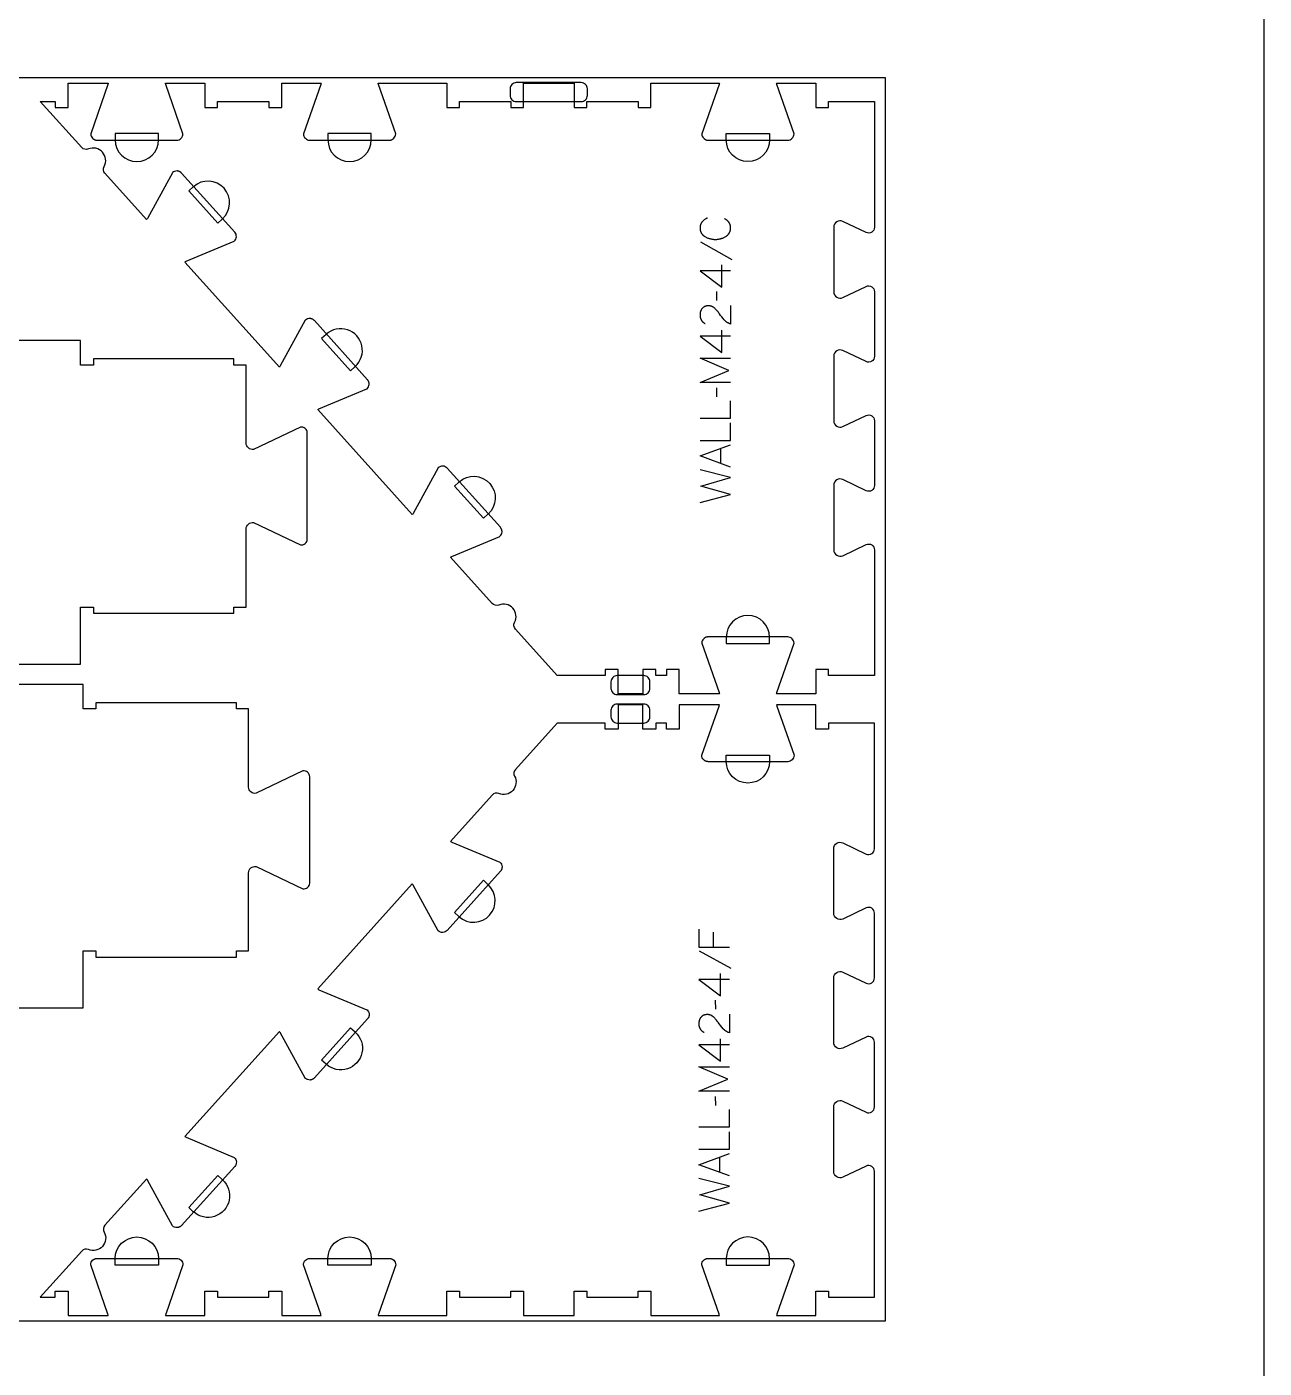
# Model space of a CAD drawing. Extents: x -10701 to -7518, y -27186 to -19593.
# Drawn here: x -8733 to -7518, y -24203 to -22887 of the extents above; entities that cross this region are included whole.
import ezdxf

# ---------------------------------------------------------------- set-up
doc = ezdxf.new("R2010")
doc.units = 0
for name, color, linetype in [('0_SHEET_SPRUCEPLY_2440X122', 1, 'CONTINUOUS'), ('1_ANYTOOL_1MMDEEP_LABELS_S', 2, 'CONTINUOUS'), ('4_ANYTOOL_CUTTHROUGH_OUTSI', 5, 'CONTINUOUS'), ('5_ANYTOOL_HALF_MILL_9MM_IN', 3, 'CONTINUOUS'), ('DONOTCUT', 18, 'CONTINUOUS')]:
    doc.layers.add(name, color=color, linetype=linetype)

msp = doc.modelspace()

# ---------------------------------------------------------------- linework, layer by layer
at = {"layer": '0_SHEET_SPRUCEPLY_2440X122'}
msp.add_lwpolyline([(-10329.7, -22936.7), (-10329.7, -24156.7), (-7889.7, -24156.7), (-7889.7, -22936.7)], close=True, dxfattribs=at)
at = {"layer": '1_ANYTOOL_1MMDEEP_LABELS_S'}
for points in [[(-8064.4, -23074.3), (-8064.8, -23074.5), (-8065.2, -23074.6), (-8065.5, -23074.8), (-8065.9, -23075), (-8066.3, -23075.2), (-8066.7, -23075.4), (-8067, -23075.6), (-8067.3, -23075.9), (-8067.7, -23076.1), (-8068, -23076.4), (-8068.3, -23076.6), (-8068.6, -23076.9), (-8068.9, -23077.2), (-8069.2, -23077.5), (-8069.5, -23077.8), (-8069.7, -23078.1), (-8069.9, -23078.2), (-8070, -23078.4), (-8070.1, -23078.5), (-8070.2, -23078.7), (-8070.4, -23078.9), (-8070.5, -23079), (-8070.6, -23079.2), (-8070.7, -23079.4), (-8070.8, -23079.6), (-8070.9, -23079.7), (-8071, -23079.9), (-8071, -23080.1), (-8071.1, -23080.3), (-8071.2, -23080.5), (-8071.3, -23080.7), (-8071.3, -23080.8), (-8071.4, -23081), (-8071.5, -23081.2), (-8071.5, -23081.4), (-8071.6, -23081.6), (-8071.6, -23081.8), (-8071.7, -23082), (-8071.7, -23082.2), (-8071.7, -23082.4), (-8071.8, -23082.7), (-8071.8, -23082.9), (-8071.8, -23083.1), (-8071.8, -23083.3), (-8071.8, -23083.5), (-8071.9, -23083.7), (-8071.9, -23084), (-8071.9, -23084.2), (-8071.9, -23084.5), (-8071.8, -23084.9), (-8071.8, -23085.2), (-8071.8, -23085.5), (-8071.8, -23085.8), (-8071.7, -23086.2), (-8071.6, -23086.5), (-8071.6, -23086.8), (-8071.5, -23087.1), (-8071.4, -23087.4), (-8071.3, -23087.7), (-8071.2, -23087.9), (-8071.1, -23088.2), (-8071, -23088.4), (-8071, -23088.5), (-8070.9, -23088.6), (-8070.8, -23088.8), (-8070.8, -23088.9), (-8070.7, -23089), (-8070.6, -23089.2), (-8070.5, -23089.3), (-8070.5, -23089.4), (-8070.4, -23089.5), (-8070.3, -23089.7), (-8070.2, -23089.8), (-8070.1, -23089.9), (-8070, -23090), (-8069.8, -23090.3), (-8069.6, -23090.5), (-8069.4, -23090.7), (-8069.2, -23090.9), (-8069, -23091.2), (-8068.8, -23091.4), (-8068.5, -23091.6), (-8068.3, -23091.8), (-8068, -23092), (-8067.7, -23092.1), (-8067.5, -23092.3), (-8067.2, -23092.5), (-8066.6, -23092.8), (-8066, -23093.2), (-8065.4, -23093.5), (-8064.8, -23093.7), (-8064.2, -23094), (-8063.5, -23094.2), (-8062.9, -23094.4), (-8062.3, -23094.6), (-8061.6, -23094.8), (-8060.9, -23094.9), (-8060.3, -23095), (-8059.6, -23095.1), (-8058.9, -23095.2), (-8058.3, -23095.3), (-8057.6, -23095.3), (-8056.9, -23095.3), (-8056.2, -23095.3), (-8055.5, -23095.3), (-8054.8, -23095.2), (-8054.1, -23095.1), (-8053.4, -23095), (-8052.8, -23094.9), (-8052.1, -23094.8), (-8051.8, -23094.7), (-8051.5, -23094.6), (-8051.2, -23094.5), (-8050.8, -23094.4), (-8050.5, -23094.3), (-8050.2, -23094.2), (-8049.9, -23094.1), (-8049.6, -23094), (-8049, -23093.7), (-8048.4, -23093.4), (-8047.7, -23093.1), (-8047.2, -23092.8), (-8046.6, -23092.5), (-8046.3, -23092.3), (-8046, -23092.1), (-8045.7, -23091.9), (-8045.5, -23091.7), (-8045.2, -23091.5), (-8045, -23091.3), (-8044.7, -23091.1), (-8044.5, -23090.9), (-8044.3, -23090.6), (-8044.1, -23090.4), (-8043.9, -23090.2), (-8043.8, -23090), (-8043.7, -23089.9), (-8043.6, -23089.8), (-8043.5, -23089.7), (-8043.4, -23089.5), (-8043.4, -23089.4), (-8043.3, -23089.3), (-8043.2, -23089.2), (-8043.1, -23089), (-8043, -23088.9), (-8043, -23088.7), (-8042.9, -23088.6), (-8042.8, -23088.3), (-8042.6, -23088), (-8042.5, -23087.8), (-8042.4, -23087.5), (-8042.3, -23087.2), (-8042.2, -23086.9), (-8042.2, -23086.5), (-8042.1, -23086.2), (-8042, -23085.9), (-8042, -23085.6), (-8041.9, -23085.2), (-8041.9, -23084.9), (-8041.9, -23084.5), (-8041.9, -23084.2), (-8041.9, -23083.8), (-8041.9, -23083.4), (-8041.9, -23083.1), (-8041.9, -23082.9), (-8041.9, -23082.7), (-8041.9, -23082.5), (-8042, -23082.3), (-8042, -23082.2), (-8042, -23082), (-8042.1, -23081.8), (-8042.1, -23081.6), (-8042.1, -23081.5), (-8042.2, -23081.3), (-8042.2, -23081.1), (-8042.3, -23081), (-8042.3, -23080.8), (-8042.4, -23080.7), (-8042.4, -23080.5), (-8042.5, -23080.3), (-8042.6, -23080.2), (-8042.6, -23080), (-8042.7, -23079.9), (-8042.8, -23079.7), (-8042.9, -23079.6), (-8042.9, -23079.4), (-8043, -23079.3), (-8043.1, -23079.2), (-8043.2, -23079), (-8043.3, -23078.9), (-8043.4, -23078.7), (-8043.5, -23078.6), (-8043.7, -23078.3), (-8043.9, -23078.1), (-8044.1, -23077.8), (-8044.4, -23077.6), (-8044.6, -23077.3), (-8044.9, -23077.1), (-8045.1, -23076.9), (-8045.4, -23076.6), (-8045.6, -23076.4), (-8045.9, -23076.2), (-8046.2, -23076), (-8046.5, -23075.8), (-8046.8, -23075.6), (-8047.1, -23075.4), (-8047.4, -23075.2), (-8047.7, -23075)], [(-8071.4, -23097.9), (-8040.6, -23115.1)], [(-8041.9, -23126.1), (-8071.9, -23126.1), (-8050.5, -23142.1)], [(-8050.5, -23142.1), (-8050.5, -23120.3)], [(-8055.8, -23146.4), (-8055.7, -23155.2)], [(-8041.9, -23160.1), (-8042, -23178.4), (-8042.4, -23178.3), (-8042.6, -23178.2), (-8042.9, -23178.1), (-8043.1, -23178), (-8043.3, -23177.9), (-8043.5, -23177.8), (-8043.7, -23177.7), (-8043.9, -23177.6), (-8044.1, -23177.5), (-8044.3, -23177.4), (-8044.5, -23177.3), (-8044.7, -23177.2), (-8044.9, -23177.1), (-8045.1, -23177), (-8045.3, -23176.8), (-8045.5, -23176.7), (-8045.7, -23176.6), (-8045.9, -23176.5), (-8046.1, -23176.3), (-8046.3, -23176.2), (-8046.4, -23176), (-8046.6, -23175.9), (-8046.8, -23175.7), (-8047, -23175.6), (-8047.1, -23175.4), (-8047.3, -23175.2), (-8047.5, -23175.1), (-8047.6, -23174.9), (-8047.8, -23174.7), (-8048.1, -23174.4), (-8049.3, -23172.9), (-8050.5, -23171.4), (-8051.7, -23169.9), (-8052.8, -23168.4), (-8053.4, -23167.6), (-8053.9, -23166.9), (-8054.5, -23166.2), (-8055.1, -23165.5), (-8055.7, -23164.8), (-8056.3, -23164.2), (-8056.9, -23163.5), (-8057.5, -23162.9), (-8057.7, -23162.8), (-8057.8, -23162.7), (-8058, -23162.5), (-8058.1, -23162.4), (-8058.3, -23162.3), (-8058.5, -23162.1), (-8058.7, -23162), (-8058.8, -23161.9), (-8059, -23161.8), (-8059.2, -23161.7), (-8059.4, -23161.6), (-8059.5, -23161.5), (-8059.7, -23161.4), (-8059.9, -23161.3), (-8060.1, -23161.3), (-8060.3, -23161.2), (-8060.5, -23161.1), (-8060.7, -23161), (-8060.9, -23161), (-8061.1, -23160.9), (-8061.3, -23160.9), (-8061.5, -23160.8), (-8061.7, -23160.8), (-8061.9, -23160.7), (-8062.1, -23160.7), (-8062.3, -23160.7), (-8062.5, -23160.6), (-8062.7, -23160.6), (-8063, -23160.6), (-8063.2, -23160.6), (-8063.4, -23160.6), (-8063.6, -23160.6), (-8063.9, -23160.6), (-8064.1, -23160.6), (-8064.4, -23160.6), (-8064.6, -23160.6), (-8064.9, -23160.7), (-8065.1, -23160.7), (-8065.3, -23160.7), (-8065.5, -23160.7), (-8065.8, -23160.8), (-8066, -23160.8), (-8066.2, -23160.9), (-8066.4, -23160.9), (-8066.6, -23161), (-8066.8, -23161.1), (-8067, -23161.1), (-8067.2, -23161.2), (-8067.4, -23161.3), (-8067.6, -23161.4), (-8067.7, -23161.5), (-8067.9, -23161.6), (-8068.1, -23161.7), (-8068.3, -23161.8), (-8068.4, -23161.9), (-8068.6, -23162), (-8068.8, -23162.1), (-8068.9, -23162.3), (-8069.1, -23162.4), (-8069.2, -23162.5), (-8069.4, -23162.7), (-8069.5, -23162.8), (-8069.6, -23163), (-8069.8, -23163.1), (-8069.9, -23163.3), (-8070, -23163.4), (-8070.1, -23163.6), (-8070.3, -23163.8), (-8070.4, -23163.9), (-8070.5, -23164.1), (-8070.6, -23164.3), (-8070.7, -23164.5), (-8070.8, -23164.6), (-8070.9, -23164.8), (-8071, -23165), (-8071, -23165.2), (-8071.1, -23165.4), (-8071.2, -23165.6), (-8071.3, -23165.8), (-8071.3, -23166), (-8071.4, -23166.2), (-8071.5, -23166.4), (-8071.5, -23166.6), (-8071.6, -23166.8), (-8071.6, -23167), (-8071.7, -23167.2), (-8071.7, -23167.4), (-8071.7, -23167.7), (-8071.8, -23167.9), (-8071.8, -23168.1), (-8071.8, -23168.3), (-8071.8, -23168.6), (-8071.8, -23168.8), (-8071.9, -23169), (-8071.9, -23169.5), (-8071.9, -23169.9), (-8071.8, -23170.2), (-8071.8, -23170.6), (-8071.8, -23170.9), (-8071.7, -23171.3), (-8071.7, -23171.6), (-8071.6, -23171.9), (-8071.5, -23172.3), (-8071.5, -23172.6), (-8071.4, -23172.7), (-8071.4, -23172.9), (-8071.3, -23173), (-8071.3, -23173.2), (-8071.2, -23173.3), (-8071.2, -23173.5), (-8071.1, -23173.6), (-8071, -23173.8), (-8071, -23173.9), (-8070.9, -23174), (-8070.8, -23174.2), (-8070.7, -23174.3), (-8070.7, -23174.4), (-8070.6, -23174.6), (-8070.5, -23174.7), (-8070.4, -23174.8), (-8070.3, -23175), (-8070.3, -23175.1), (-8070.2, -23175.2), (-8070.1, -23175.3), (-8070, -23175.5), (-8069.9, -23175.6), (-8069.8, -23175.7), (-8069.7, -23175.8), (-8069.6, -23175.9), (-8069.5, -23176.1), (-8069.3, -23176.2), (-8069.2, -23176.3), (-8069.1, -23176.4), (-8069, -23176.5), (-8068.9, -23176.6), (-8068.8, -23176.7), (-8068.5, -23176.9), (-8068.2, -23177.1), (-8068, -23177.3), (-8067.7, -23177.5), (-8067.4, -23177.7), (-8067.1, -23177.8), (-8066.8, -23178)], [(-8041.9, -23190.3), (-8071.9, -23190.3), (-8050.5, -23206.3)], [(-8050.5, -23206.3), (-8050.5, -23184.5)], [(-8041.9, -23235.9), (-8071.9, -23235.9), (-8043.5, -23223.9), (-8071.7, -23211.9), (-8041.9, -23211.9)], [(-8055.8, -23241), (-8055.7, -23249.8)], [(-8071.9, -23270.8), (-8041.9, -23270.8), (-8041.9, -23253.7)], [(-8071.9, -23292.6), (-8041.9, -23292.6), (-8041.9, -23275.5)], [(-8041.9, -23318.8), (-8071.9, -23307.9), (-8041.9, -23296.9)], [(-8051.4, -23315.3), (-8051.4, -23300.4)], [(-8071.9, -23353.5), (-8041.9, -23345.8), (-8071, -23337.4), (-8041.9, -23328.9), (-8071.9, -23321.4)], [(-8073, -23772.3), (-8073, -23789.9), (-8043, -23789.9)], [(-8059.1, -23775.4), (-8059.1, -23789.9)], [(-8072.6, -23793.5), (-8041.8, -23810.7)], [(-8043, -23821.7), (-8073.1, -23821.7), (-8051.7, -23837.7)], [(-8051.7, -23837.7), (-8051.7, -23815.9)], [(-8056.9, -23842), (-8056.8, -23850.8)], [(-8043.1, -23855.7), (-8043.1, -23874), (-8043.6, -23873.9), (-8043.8, -23873.8), (-8044, -23873.7), (-8044.3, -23873.6), (-8044.5, -23873.5), (-8044.7, -23873.4), (-8044.9, -23873.3), (-8045.1, -23873.2), (-8045.3, -23873.1), (-8045.5, -23873), (-8045.7, -23872.9), (-8045.9, -23872.8), (-8046.1, -23872.7), (-8046.3, -23872.6), (-8046.5, -23872.5), (-8046.7, -23872.3), (-8046.9, -23872.2), (-8047.1, -23872.1), (-8047.3, -23871.9), (-8047.4, -23871.8), (-8047.6, -23871.6), (-8047.8, -23871.5), (-8048, -23871.3), (-8048.1, -23871.2), (-8048.3, -23871), (-8048.5, -23870.8), (-8048.6, -23870.7), (-8048.8, -23870.5), (-8049, -23870.3), (-8049.3, -23870), (-8050.5, -23868.5), (-8051.7, -23867), (-8052.8, -23865.5), (-8054, -23864), (-8054.5, -23863.2), (-8055.1, -23862.5), (-8055.7, -23861.8), (-8056.3, -23861.1), (-8056.9, -23860.4), (-8057.5, -23859.8), (-8058.1, -23859.1), (-8058.7, -23858.5), (-8058.8, -23858.4), (-8059, -23858.3), (-8059.2, -23858.1), (-8059.3, -23858), (-8059.5, -23857.9), (-8059.7, -23857.7), (-8059.8, -23857.6), (-8060, -23857.5), (-8060.2, -23857.4), (-8060.4, -23857.3), (-8060.5, -23857.2), (-8060.7, -23857.1), (-8060.9, -23857), (-8061.1, -23856.9), (-8061.3, -23856.9), (-8061.5, -23856.8), (-8061.7, -23856.7), (-8061.9, -23856.6), (-8062, -23856.6), (-8062.2, -23856.5), (-8062.4, -23856.5), (-8062.7, -23856.4), (-8062.9, -23856.4), (-8063.1, -23856.3), (-8063.3, -23856.3), (-8063.5, -23856.3), (-8063.7, -23856.2), (-8063.9, -23856.2), (-8064.1, -23856.2), (-8064.4, -23856.2), (-8064.6, -23856.2), (-8064.8, -23856.2), (-8065.1, -23856.2), (-8065.3, -23856.2), (-8065.6, -23856.2), (-8065.8, -23856.2), (-8066, -23856.3), (-8066.3, -23856.3), (-8066.5, -23856.3), (-8066.7, -23856.3), (-8066.9, -23856.4), (-8067.1, -23856.4), (-8067.4, -23856.5), (-8067.6, -23856.5), (-8067.8, -23856.6), (-8068, -23856.7), (-8068.2, -23856.7), (-8068.4, -23856.8), (-8068.6, -23856.9), (-8068.7, -23857), (-8068.9, -23857.1), (-8069.1, -23857.2), (-8069.3, -23857.3), (-8069.4, -23857.4), (-8069.6, -23857.5), (-8069.8, -23857.6), (-8069.9, -23857.7), (-8070.1, -23857.9), (-8070.2, -23858), (-8070.4, -23858.1), (-8070.5, -23858.3), (-8070.7, -23858.4), (-8070.8, -23858.6), (-8070.9, -23858.7), (-8071.1, -23858.9), (-8071.2, -23859), (-8071.3, -23859.2), (-8071.4, -23859.4), (-8071.6, -23859.5), (-8071.7, -23859.7), (-8071.8, -23859.9), (-8071.9, -23860.1), (-8072, -23860.2), (-8072.1, -23860.4), (-8072.1, -23860.6), (-8072.2, -23860.8), (-8072.3, -23861), (-8072.4, -23861.2), (-8072.5, -23861.4), (-8072.5, -23861.6), (-8072.6, -23861.8), (-8072.6, -23862), (-8072.7, -23862.2), (-8072.8, -23862.4), (-8072.8, -23862.6), (-8072.8, -23862.8), (-8072.9, -23863), (-8072.9, -23863.3), (-8072.9, -23863.5), (-8073, -23863.7), (-8073, -23863.9), (-8073, -23864.2), (-8073, -23864.4), (-8073, -23864.6), (-8073, -23865.1), (-8073, -23865.5), (-8073, -23865.8), (-8073, -23866.2), (-8073, -23866.5), (-8072.9, -23866.9), (-8072.9, -23867.2), (-8072.8, -23867.5), (-8072.7, -23867.9), (-8072.6, -23868.2), (-8072.6, -23868.3), (-8072.5, -23868.5), (-8072.5, -23868.6), (-8072.4, -23868.8), (-8072.4, -23868.9), (-8072.3, -23869.1), (-8072.3, -23869.2), (-8072.2, -23869.4), (-8072.1, -23869.5), (-8072.1, -23869.6), (-8072, -23869.8), (-8071.9, -23869.9), (-8071.8, -23870.1), (-8071.8, -23870.2), (-8071.7, -23870.3), (-8071.6, -23870.4), (-8071.5, -23870.6), (-8071.4, -23870.7), (-8071.3, -23870.8), (-8071.2, -23871), (-8071.2, -23871.1), (-8071.1, -23871.2), (-8071, -23871.3), (-8070.8, -23871.4), (-8070.7, -23871.5), (-8070.6, -23871.7), (-8070.5, -23871.8), (-8070.4, -23871.9), (-8070.3, -23872), (-8070.2, -23872.1), (-8070.1, -23872.2), (-8069.9, -23872.3), (-8069.7, -23872.5), (-8069.4, -23872.7), (-8069.1, -23872.9), (-8068.9, -23873.1), (-8068.6, -23873.3), (-8068.3, -23873.4), (-8067.9, -23873.6)], [(-8051.7, -23901.9), (-8051.7, -23880.1)], [(-8043, -23885.9), (-8073.1, -23885.9), (-8051.7, -23901.9)], [(-8043, -23931.5), (-8073, -23931.5), (-8044.7, -23919.5), (-8072.9, -23907.5), (-8043, -23907.5)], [(-8056.9, -23936.6), (-8056.8, -23945.4)], [(-8073, -23966.4), (-8043, -23966.4), (-8043, -23949.3)], [(-8073, -23988.2), (-8043, -23988.2), (-8043, -23971.1)], [(-8043, -24014.4), (-8073, -24003.5), (-8043, -23992.5)], [(-8052.6, -24010.9), (-8052.6, -23996)], [(-8073, -24049.1), (-8043, -24041.4), (-8072.1, -24033), (-8043, -24024.5), (-8073, -24017)]]:
    msp.add_lwpolyline(points, dxfattribs=at)
at = {"layer": '4_ANYTOOL_CUTTHROUGH_OUTSI', "color": 5}
for points in [[(-8212.2, -23523.5), (-8253.2, -23477.9, -0.317837), (-8254, -23471.3, 0.707107), (-8269.4, -23454.2, -0.317837), (-8275.9, -23452.7), (-8316.8, -23407.3, -0.061485), (-8315.6, -23406.5), (-8268.4, -23386.8), (-8268.4, -23386.8), (-8268.4, -23386.7), (-8268.4, -23386.7, 0.198912), (-8266.3, -23382.4), (-8266.3, -23382.3), (-8266.3, -23382.1), (-8266.3, -23382), (-8266.3, -23381.8), (-8266.3, -23381.7), (-8266.3, -23381.5), (-8266.4, -23381.3), (-8266.4, -23381.2), (-8266.4, -23381), (-8266.4, -23380.9), (-8266.5, -23380.7), (-8266.5, -23380.6), (-8266.5, -23380.4), (-8266.6, -23380.3), (-8266.6, -23380.1), (-8266.7, -23380), (-8266.7, -23379.8), (-8266.8, -23379.7), (-8266.8, -23379.6), (-8266.9, -23379.4), (-8267, -23379.3), (-8267, -23379.1), (-8267.1, -23379), (-8267.2, -23378.9), (-8267.3, -23378.7), (-8267.4, -23378.6), (-8267.4, -23378.5), (-8267.5, -23378.4), (-8267.6, -23378.2), (-8267.7, -23378.1), (-8267.8, -23378), (-8267.9, -23377.9), (-8320.1, -23319.9, 0.414214), (-8328.9, -23319.5), (-8329, -23319.5), (-8329, -23319.5), (-8353.6, -23364.4), (-8353.6, -23364.4, -0.061485), (-8354.4, -23365.5), (-8447.2, -23262.4, -0.061485), (-8446, -23261.7), (-8398.9, -23241.9), (-8398.8, -23241.9), (-8398.8, -23241.9), (-8398.8, -23241.9, 0.198912), (-8396.7, -23237.6), (-8396.7, -23237.4), (-8396.7, -23237.3), (-8396.7, -23237.1), (-8396.7, -23237), (-8396.7, -23236.8), (-8396.7, -23236.7), (-8396.8, -23236.5), (-8396.8, -23236.4), (-8396.8, -23236.2), (-8396.8, -23236.1), (-8396.9, -23235.9), (-8396.9, -23235.7), (-8396.9, -23235.6), (-8397, -23235.4), (-8397, -23235.3), (-8397.1, -23235.2), (-8397.1, -23235), (-8397.2, -23234.9), (-8397.3, -23234.7), (-8397.3, -23234.6), (-8397.4, -23234.4), (-8397.5, -23234.3), (-8397.5, -23234.2), (-8397.6, -23234), (-8397.7, -23233.9), (-8397.8, -23233.8), (-8397.9, -23233.6), (-8397.9, -23233.5), (-8398, -23233.4), (-8398.1, -23233.3), (-8398.2, -23233.2), (-8398.3, -23233.1), (-8450.5, -23175.1), (-8450.6, -23175), (-8450.7, -23174.9), (-8450.8, -23174.8), (-8450.9, -23174.7), (-8451.1, -23174.6), (-8451.2, -23174.5), (-8451.3, -23174.4), (-8451.4, -23174.3), (-8451.5, -23174.2), (-8451.7, -23174.1), (-8451.8, -23174), (-8451.9, -23173.9), (-8452.1, -23173.8), (-8452.2, -23173.8), (-8452.3, -23173.7), (-8452.5, -23173.6), (-8452.6, -23173.6), (-8452.8, -23173.5), (-8452.9, -23173.4), (-8453, -23173.4), (-8453.2, -23173.3), (-8453.3, -23173.3), (-8453.5, -23173.3), (-8453.6, -23173.2), (-8453.8, -23173.2), (-8453.9, -23173.1), (-8454.1, -23173.1), (-8454.2, -23173.1), (-8454.4, -23173.1), (-8454.5, -23173.1), (-8454.7, -23173), (-8454.8, -23173, 0.198912), (-8459.3, -23174.6), (-8459.4, -23174.7), (-8459.4, -23174.7), (-8484, -23219.6), (-8484, -23219.6, -0.061485), (-8484.8, -23220.7), (-8577.6, -23117.6, -0.061485), (-8576.5, -23116.8), (-8529.3, -23097.1), (-8529.2, -23097.1), (-8529.2, -23097), (-8529.2, -23097, 0.414214), (-8528.7, -23088.2), (-8580.9, -23030.3), (-8581, -23030.1), (-8581.1, -23030), (-8581.2, -23029.9), (-8581.4, -23029.8), (-8581.5, -23029.7), (-8581.6, -23029.6), (-8581.7, -23029.5), (-8581.8, -23029.4), (-8582, -23029.3), (-8582.1, -23029.3), (-8582.2, -23029.2), (-8582.3, -23029.1), (-8582.5, -23029), (-8582.6, -23028.9), (-8582.7, -23028.9), (-8582.9, -23028.8), (-8583, -23028.7), (-8583.2, -23028.7), (-8583.3, -23028.6), (-8583.5, -23028.6), (-8583.6, -23028.5), (-8583.8, -23028.5), (-8583.9, -23028.4), (-8584.1, -23028.4), (-8584.2, -23028.3), (-8584.4, -23028.3), (-8584.5, -23028.3), (-8584.7, -23028.3), (-8584.8, -23028.2), (-8585, -23028.2), (-8585.1, -23028.2), (-8585.3, -23028.2, 0.198912), (-8589.8, -23029.8), (-8589.8, -23029.8), (-8589.8, -23029.9), (-8614.4, -23074.7), (-8614.4, -23074.7, -0.061485), (-8615.3, -23075.8), (-8656.2, -23030.4, -0.317837), (-8656.9, -23023.8, 0.707107), (-8672.4, -23006.6, -0.317837), (-8678.9, -23005.2), (-8719.6, -22960), (-8704.9, -22960), (-8704.9, -22966), (-8692.4, -22966), (-8692.4, -22965.7), (-8692.4, -22942), (-8652.9, -22942), (-8652.9, -22942, -0.061485), (-8653.2, -22943.4), (-8670.1, -22991.6), (-8670.1, -22991.7), (-8670.1, -22991.7), (-8670.1, -22991.7, 0.198912), (-8668.3, -22996.1), (-8668.2, -22996.2), (-8668, -22996.3), (-8667.9, -22996.4), (-8667.8, -22996.5), (-8667.7, -22996.6), (-8667.6, -22996.7), (-8667.5, -22996.8), (-8667.3, -22996.9), (-8667.2, -22997), (-8667.1, -22997.1), (-8666.9, -22997.1), (-8666.8, -22997.2), (-8666.7, -22997.3), (-8666.5, -22997.4), (-8666.4, -22997.4), (-8666.2, -22997.5), (-8666.1, -22997.5), (-8665.9, -22997.6), (-8665.8, -22997.7), (-8665.6, -22997.7), (-8665.5, -22997.7), (-8665.4, -22997.8), (-8665.2, -22997.8), (-8665, -22997.8), (-8664.9, -22997.9), (-8664.7, -22997.9), (-8664.6, -22997.9), (-8664.4, -22997.9), (-8664.3, -22997.9), (-8664.1, -22998), (-8664, -22998), (-8663.8, -22998), (-8585.8, -22998, 0.414214), (-8579.6, -22991.7), (-8579.6, -22991.7), (-8579.6, -22991.6), (-8596.5, -22943.4), (-8596.5, -22943.4, -0.061485), (-8596.7, -22942), (-8558.1, -22942), (-8558.1, -22966), (-8545.6, -22966), (-8545.6, -22960), (-8495.1, -22960), (-8495.1, -22966), (-8482.6, -22966), (-8482.6, -22965.7), (-8482.6, -22942), (-8444, -22942), (-8444, -22942, -0.061485), (-8444.3, -22943.4), (-8461.2, -22991.6), (-8461.2, -22991.7), (-8461.2, -22991.7), (-8461.2, -22991.7, 0.414214), (-8454.9, -22998), (-8376.9, -22998), (-8376.8, -22998), (-8376.6, -22998), (-8376.5, -22997.9), (-8376.3, -22997.9), (-8376.2, -22997.9), (-8376, -22997.9), (-8375.9, -22997.9), (-8375.7, -22997.8), (-8375.6, -22997.8), (-8375.4, -22997.8), (-8375.3, -22997.7), (-8375.1, -22997.7), (-8375, -22997.7), (-8374.8, -22997.6), (-8374.7, -22997.5), (-8374.5, -22997.5), (-8374.4, -22997.4), (-8374.3, -22997.4), (-8374.1, -22997.3), (-8374, -22997.2), (-8373.8, -22997.1), (-8373.7, -22997.1), (-8373.6, -22997), (-8373.5, -22996.9), (-8373.3, -22996.8), (-8373.2, -22996.7), (-8373.1, -22996.6), (-8373, -22996.5), (-8372.8, -22996.4), (-8372.7, -22996.3), (-8372.6, -22996.2), (-8372.5, -22996.1, 0.198912), (-8370.7, -22991.7), (-8370.7, -22991.7), (-8370.7, -22991.6), (-8387.6, -22943.4), (-8387.6, -22943.4, -0.061485), (-8387.8, -22942), (-8320.6, -22942), (-8320.6, -22966), (-8308.1, -22966), (-8308.1, -22960), (-8257.6, -22960), (-8257.6, -22966), (-8245.1, -22966), (-8245.1, -22965.7), (-8245.1, -22942), (-8195.6, -22942), (-8195.6, -22965.7), (-8195.6, -22966), (-8183.1, -22966), (-8183.1, -22960), (-8132.6, -22960), (-8132.6, -22966), (-8120.1, -22966), (-8120.1, -22965.7), (-8120.1, -22942), (-8070.4, -22942), (-8052.9, -22942), (-8052.9, -22942, -0.061486), (-8053.2, -22943.4), (-8070.1, -22991.6), (-8070.1, -22991.7), (-8070.1, -22991.7), (-8070.1, -22991.7, 0.198912), (-8068.3, -22996.1), (-8068.2, -22996.2), (-8068, -22996.3), (-8067.9, -22996.4), (-8067.8, -22996.5), (-8067.7, -22996.6), (-8067.6, -22996.7), (-8067.5, -22996.8), (-8067.3, -22996.9), (-8067.2, -22997), (-8067.1, -22997.1), (-8066.9, -22997.1), (-8066.8, -22997.2), (-8066.7, -22997.3), (-8066.5, -22997.4), (-8066.4, -22997.4), (-8066.2, -22997.5), (-8066.1, -22997.5), (-8065.9, -22997.6), (-8065.8, -22997.7), (-8065.6, -22997.7), (-8065.5, -22997.7), (-8065.4, -22997.8), (-8065.2, -22997.8), (-8065, -22997.8), (-8064.9, -22997.9), (-8064.7, -22997.9), (-8064.6, -22997.9), (-8064.4, -22997.9), (-8064.3, -22997.9), (-8064.1, -22998), (-8064, -22998), (-8063.8, -22998), (-7985.8, -22998, 0.414214), (-7979.6, -22991.7), (-7979.6, -22991.7), (-7979.6, -22991.6), (-7996.5, -22943.4), (-7996.5, -22943.4, -0.061485), (-7996.7, -22942), (-7958.1, -22942), (-7958.1, -22966), (-7945.6, -22966), (-7945.6, -22960), (-7900.6, -22960), (-7900.6, -23083.4), (-7900.6, -23083.4, -0.551268), (-7908.9, -23088.6), (-7931.7, -23077.7, 0.551268), (-7940.6, -23083.3), (-7940.6, -23146.7, 0.257375), (-7937.7, -23152, 0.257375), (-7931.7, -23152.4), (-7908.9, -23141.5, -0.551268), (-7900.6, -23146.7), (-7900.6, -23210.1, -0.551268), (-7908.9, -23215.3), (-7931.7, -23204.4, 0.551268), (-7940.6, -23210), (-7940.6, -23273.4, 0.551268), (-7931.7, -23279.1), (-7908.9, -23268.2, -0.551268), (-7900.6, -23273.4), (-7900.6, -23336.8, -0.551268), (-7908.9, -23342), (-7931.7, -23331.1, 0.551268), (-7940.6, -23336.7), (-7940.6, -23400.1, 0.551268), (-7931.7, -23405.8), (-7908.9, -23394.9, -0.257375), (-7903.3, -23395.2, -0.257375), (-7900.6, -23400.1), (-7900.6, -23523.5), (-7945.6, -23523.5), (-7945.6, -23517.5), (-7958.1, -23517.5), (-7958.1, -23541.5), (-7996.7, -23541.5), (-7996.7, -23541.5, -0.061485), (-7996.5, -23540.1), (-7979.6, -23491.8), (-7979.6, -23491.8), (-7979.6, -23491.7), (-7979.6, -23491.7, 0.414214), (-7985.8, -23485.5), (-8063.8, -23485.5), (-8064, -23485.5), (-8064.1, -23485.5), (-8064.3, -23485.5), (-8064.4, -23485.5), (-8064.6, -23485.5), (-8064.7, -23485.5), (-8064.9, -23485.6), (-8065, -23485.6), (-8065.2, -23485.6), (-8065.4, -23485.6), (-8065.5, -23485.7), (-8065.6, -23485.7), (-8065.8, -23485.8), (-8065.9, -23485.8), (-8066.1, -23485.9), (-8066.2, -23485.9), (-8066.4, -23486), (-8066.5, -23486.1), (-8066.7, -23486.1), (-8066.8, -23486.2), (-8066.9, -23486.3), (-8067.1, -23486.4), (-8067.2, -23486.4), (-8067.3, -23486.5), (-8067.5, -23486.6), (-8067.6, -23486.7), (-8067.7, -23486.8), (-8067.8, -23486.9), (-8067.9, -23487), (-8068, -23487.1), (-8068.2, -23487.2), (-8068.3, -23487.3, 0.198912), (-8070.1, -23491.7), (-8070.1, -23491.8), (-8070.1, -23491.8), (-8053.2, -23540.1), (-8053.2, -23540.1, -0.061485), (-8052.9, -23541.5), (-8070.4, -23541.5), (-8092.4, -23541.5), (-8092.4, -23517.5), (-8104.9, -23517.5), (-8104.9, -23523.5), (-8115.4, -23523.5), (-8115.4, -23517.5), (-8127.9, -23517.5), (-8127.9, -23541.5), (-8152.4, -23541.5), (-8152.4, -23517.5), (-8164.9, -23517.5), (-8164.9, -23523.5), (-8212.2, -23523.5)], [(-7908.9, -23698.6, 0.257375), (-7903.3, -23698.2, 0.257375), (-7900.6, -23693.4), (-7900.6, -23570), (-7945.6, -23570), (-7945.6, -23576), (-7958.1, -23576), (-7958.1, -23552), (-7996.7, -23552), (-7996.7, -23552, 0.061485), (-7996.5, -23553.4), (-7979.6, -23601.6), (-7979.6, -23601.7), (-7979.6, -23601.7), (-7979.6, -23601.7, -0.414214), (-7985.8, -23608), (-8063.8, -23608), (-8064, -23608), (-8064.1, -23608), (-8064.3, -23607.9), (-8064.4, -23607.9), (-8064.6, -23607.9), (-8064.7, -23607.9), (-8064.9, -23607.9), (-8065, -23607.8), (-8065.2, -23607.8), (-8065.4, -23607.8), (-8065.5, -23607.7), (-8065.6, -23607.7), (-8065.8, -23607.7), (-8065.9, -23607.6), (-8066.1, -23607.5), (-8066.2, -23607.5), (-8066.4, -23607.4), (-8066.5, -23607.4), (-8066.7, -23607.3), (-8066.8, -23607.2), (-8066.9, -23607.1), (-8067.1, -23607.1), (-8067.2, -23607), (-8067.3, -23606.9), (-8067.5, -23606.8), (-8067.6, -23606.7), (-8067.7, -23606.6), (-8067.8, -23606.5), (-8067.9, -23606.4), (-8068, -23606.3), (-8068.2, -23606.2), (-8068.3, -23606.1, -0.198912), (-8070.1, -23601.7), (-8070.1, -23601.7), (-8070.1, -23601.6), (-8053.2, -23553.4), (-8053.2, -23553.4, 0.061485), (-8052.9, -23552), (-8070.4, -23552), (-8092.4, -23552), (-8092.4, -23576), (-8104.9, -23576), (-8104.9, -23570), (-8115.4, -23570), (-8115.4, -23576), (-8127.9, -23576), (-8127.9, -23552), (-8152.4, -23552), (-8152.4, -23576), (-8164.9, -23576), (-8164.9, -23570), (-8212.2, -23570), (-8253.2, -23615.5), (-8253.2, -23615.5, 0.317837), (-8254, -23622.1, -0.707107), (-8269.4, -23639.3, 0.317837), (-8275.9, -23640.7), (-8316.8, -23686.2, 0.061485), (-8315.6, -23686.9), (-8268.4, -23706.7), (-8268.4, -23706.7), (-8268.4, -23706.7), (-8268.4, -23706.7, -0.198912), (-8266.3, -23711), (-8266.3, -23711.2), (-8266.3, -23711.3), (-8266.3, -23711.5), (-8266.3, -23711.6), (-8266.3, -23711.8), (-8266.3, -23711.9), (-8266.4, -23712.1), (-8266.4, -23712.2), (-8266.4, -23712.4), (-8266.4, -23712.5), (-8266.5, -23712.7), (-8266.5, -23712.8), (-8266.5, -23713), (-8266.6, -23713.1), (-8266.6, -23713.3), (-8266.7, -23713.4), (-8266.7, -23713.6), (-8266.8, -23713.7), (-8266.8, -23713.9), (-8266.9, -23714), (-8267, -23714.2), (-8267, -23714.3), (-8267.1, -23714.4), (-8267.2, -23714.6), (-8267.3, -23714.7), (-8267.4, -23714.8), (-8267.4, -23714.9), (-8267.5, -23715.1), (-8267.6, -23715.2), (-8267.7, -23715.3), (-8267.8, -23715.4), (-8267.9, -23715.5), (-8320.1, -23773.5, -0.414214), (-8328.9, -23774), (-8329, -23773.9), (-8329, -23773.9), (-8353.6, -23729), (-8353.6, -23729, 0.061485), (-8354.4, -23727.9), (-8447.2, -23831, 0.061485), (-8446, -23831.8), (-8398.9, -23851.5), (-8398.8, -23851.5), (-8398.8, -23851.5), (-8398.8, -23851.5, -0.198912), (-8396.7, -23855.9), (-8396.7, -23856), (-8396.7, -23856.2), (-8396.7, -23856.3), (-8396.7, -23856.5), (-8396.7, -23856.6), (-8396.7, -23856.8), (-8396.8, -23856.9), (-8396.8, -23857.1), (-8396.8, -23857.2), (-8396.8, -23857.4), (-8396.9, -23857.5), (-8396.9, -23857.7), (-8396.9, -23857.8), (-8397, -23858), (-8397, -23858.1), (-8397.1, -23858.3), (-8397.1, -23858.4), (-8397.2, -23858.6), (-8397.3, -23858.7), (-8397.3, -23858.9), (-8397.4, -23859), (-8397.5, -23859.1), (-8397.5, -23859.3), (-8397.6, -23859.4), (-8397.7, -23859.5), (-8397.8, -23859.7), (-8397.9, -23859.8), (-8397.9, -23859.9), (-8398, -23860), (-8398.1, -23860.1), (-8398.2, -23860.3), (-8398.3, -23860.4), (-8450.5, -23918.3), (-8450.6, -23918.4), (-8450.7, -23918.6), (-8450.8, -23918.7), (-8450.9, -23918.8), (-8451.1, -23918.9), (-8451.2, -23919), (-8451.3, -23919.1), (-8451.4, -23919.2), (-8451.5, -23919.2), (-8451.7, -23919.3), (-8451.8, -23919.4), (-8451.9, -23919.5), (-8452.1, -23919.6), (-8452.2, -23919.7), (-8452.3, -23919.7), (-8452.5, -23919.8), (-8452.6, -23919.9), (-8452.8, -23919.9), (-8452.9, -23920), (-8453, -23920), (-8453.2, -23920.1), (-8453.3, -23920.1), (-8453.5, -23920.2), (-8453.6, -23920.2), (-8453.8, -23920.3), (-8453.9, -23920.3), (-8454.1, -23920.3), (-8454.2, -23920.3), (-8454.4, -23920.4), (-8454.5, -23920.4), (-8454.7, -23920.4), (-8454.8, -23920.4, -0.198912), (-8459.3, -23918.8), (-8459.4, -23918.8), (-8459.4, -23918.7), (-8484, -23873.9), (-8484, -23873.9, 0.061485), (-8484.8, -23872.8), (-8577.6, -23975.8, 0.061485), (-8576.5, -23976.6), (-8529.3, -23996.3), (-8529.2, -23996.4), (-8529.2, -23996.4), (-8529.2, -23996.4, -0.414214), (-8528.7, -24005.2), (-8580.9, -24063.2), (-8581, -24063.3), (-8581.1, -24063.4), (-8581.2, -24063.5), (-8581.4, -24063.6), (-8581.5, -24063.7), (-8581.6, -24063.8), (-8581.7, -24063.9), (-8581.8, -24064), (-8582, -24064.1), (-8582.1, -24064.2), (-8582.2, -24064.3), (-8582.3, -24064.3), (-8582.5, -24064.4), (-8582.6, -24064.5), (-8582.7, -24064.6), (-8582.9, -24064.6), (-8583, -24064.7), (-8583.2, -24064.8), (-8583.3, -24064.8), (-8583.5, -24064.9), (-8583.6, -24064.9), (-8583.8, -24065), (-8583.9, -24065), (-8584.1, -24065.1), (-8584.2, -24065.1), (-8584.4, -24065.1), (-8584.5, -24065.2), (-8584.7, -24065.2), (-8584.8, -24065.2), (-8585, -24065.2), (-8585.1, -24065.2), (-8585.3, -24065.2, -0.198912), (-8589.8, -24063.6), (-8589.8, -24063.6), (-8589.8, -24063.6), (-8614.4, -24018.7), (-8614.4, -24018.7, 0.061485), (-8615.3, -24017.6), (-8656.2, -24063, 0.317837), (-8656.9, -24069.6, -0.707107), (-8672.4, -24086.8, 0.317837), (-8678.9, -24088.3), (-8719.6, -24133.5), (-8704.9, -24133.5), (-8704.9, -24127.5), (-8692.4, -24127.5), (-8692.4, -24151.5), (-8652.9, -24151.5), (-8652.9, -24151.5, 0.061485), (-8653.2, -24150.1), (-8670.1, -24101.8), (-8670.1, -24101.8), (-8670.1, -24101.7), (-8670.1, -24101.7, -0.198912), (-8668.3, -24097.3), (-8668.2, -24097.2), (-8668, -24097.1), (-8667.9, -24097), (-8667.8, -24096.9), (-8667.7, -24096.8), (-8667.6, -24096.7), (-8667.5, -24096.6), (-8667.3, -24096.5), (-8667.2, -24096.4), (-8667.1, -24096.4), (-8666.9, -24096.3), (-8666.8, -24096.2), (-8666.7, -24096.1), (-8666.5, -24096.1), (-8666.4, -24096), (-8666.2, -24095.9), (-8666.1, -24095.9), (-8665.9, -24095.8), (-8665.8, -24095.8), (-8665.6, -24095.7), (-8665.5, -24095.7), (-8665.4, -24095.7), (-8665.2, -24095.6), (-8665, -24095.6), (-8664.9, -24095.6), (-8664.7, -24095.5), (-8664.6, -24095.5), (-8664.4, -24095.5), (-8664.3, -24095.5), (-8664.1, -24095.5), (-8664, -24095.5), (-8663.8, -24095.5), (-8585.8, -24095.5, -0.414214), (-8579.6, -24101.7), (-8579.6, -24101.8), (-8579.6, -24101.8), (-8596.5, -24150.1), (-8596.5, -24150.1, 0.061485), (-8596.7, -24151.5), (-8558.1, -24151.5), (-8558.1, -24127.7), (-8558.1, -24127.5), (-8545.6, -24127.5), (-8545.6, -24133.5), (-8495.1, -24133.5), (-8495.1, -24127.5), (-8482.6, -24127.5), (-8482.6, -24151.5), (-8444, -24151.5), (-8444, -24151.5, 0.061485), (-8444.3, -24150.1), (-8461.2, -24101.8), (-8461.2, -24101.8), (-8461.2, -24101.7), (-8461.2, -24101.7, -0.414214), (-8454.9, -24095.5), (-8376.9, -24095.5), (-8376.8, -24095.5), (-8376.6, -24095.5), (-8376.5, -24095.5), (-8376.3, -24095.5), (-8376.2, -24095.5), (-8376, -24095.5), (-8375.9, -24095.6), (-8375.7, -24095.6), (-8375.6, -24095.6), (-8375.4, -24095.7), (-8375.3, -24095.7), (-8375.1, -24095.7), (-8375, -24095.8), (-8374.8, -24095.8), (-8374.7, -24095.9), (-8374.5, -24095.9), (-8374.4, -24096), (-8374.3, -24096.1), (-8374.1, -24096.1), (-8374, -24096.2), (-8373.8, -24096.3), (-8373.7, -24096.4), (-8373.6, -24096.4), (-8373.5, -24096.5), (-8373.3, -24096.6), (-8373.2, -24096.7), (-8373.1, -24096.8), (-8373, -24096.9), (-8372.8, -24097), (-8372.7, -24097.1), (-8372.6, -24097.2), (-8372.5, -24097.3, -0.198912), (-8370.7, -24101.7), (-8370.7, -24101.8), (-8370.7, -24101.8), (-8387.6, -24150.1), (-8387.6, -24150.1, 0.061485), (-8387.8, -24151.5), (-8320.6, -24151.5), (-8320.6, -24127.5), (-8308.1, -24127.5), (-8308.1, -24133.5), (-8257.6, -24133.5), (-8257.6, -24127.5), (-8245.1, -24127.5), (-8245.1, -24127.7), (-8245.1, -24151.5), (-8195.6, -24151.5), (-8195.6, -24127.7), (-8195.6, -24127.5), (-8183.1, -24127.5), (-8183.1, -24133.5), (-8132.6, -24133.5), (-8132.6, -24127.5), (-8120.1, -24127.5), (-8120.1, -24127.7), (-8120.1, -24151.5), (-8070.4, -24151.5), (-8052.9, -24151.5), (-8052.9, -24151.5, 0.061486), (-8053.2, -24150.1), (-8070.1, -24101.8), (-8070.1, -24101.8), (-8070.1, -24101.7), (-8070.1, -24101.7, -0.198912), (-8068.3, -24097.3), (-8068.2, -24097.2), (-8068, -24097.1), (-8067.9, -24097), (-8067.8, -24096.9), (-8067.7, -24096.8), (-8067.6, -24096.7), (-8067.5, -24096.6), (-8067.3, -24096.5), (-8067.2, -24096.4), (-8067.1, -24096.4), (-8066.9, -24096.3), (-8066.8, -24096.2), (-8066.7, -24096.1), (-8066.5, -24096.1), (-8066.4, -24096), (-8066.2, -24095.9), (-8066.1, -24095.9), (-8065.9, -24095.8), (-8065.8, -24095.8), (-8065.6, -24095.7), (-8065.5, -24095.7), (-8065.4, -24095.7), (-8065.2, -24095.6), (-8065, -24095.6), (-8064.9, -24095.6), (-8064.7, -24095.5), (-8064.6, -24095.5), (-8064.4, -24095.5), (-8064.3, -24095.5), (-8064.1, -24095.5), (-8064, -24095.5), (-8063.8, -24095.5), (-7985.8, -24095.5, -0.414214), (-7979.6, -24101.7), (-7979.6, -24101.8), (-7979.6, -24101.8), (-7996.5, -24150.1), (-7996.5, -24150.1, 0.061485), (-7996.7, -24151.5), (-7958.1, -24151.5), (-7958.1, -24127.5), (-7945.6, -24127.5), (-7945.6, -24133.5), (-7900.6, -24133.5), (-7900.6, -24010.1), (-7900.6, -24010.1, 0.551268), (-7908.9, -24004.9), (-7931.7, -24015.8, -0.551268), (-7940.6, -24010.1), (-7940.6, -23946.7, -0.551268), (-7931.7, -23941.1), (-7908.9, -23952, 0.551268), (-7900.6, -23946.8), (-7900.6, -23883.4, 0.551268), (-7908.9, -23878.2), (-7931.7, -23889.1, -0.551268), (-7940.6, -23883.4), (-7940.6, -23820, -0.551268), (-7931.7, -23814.4), (-7908.9, -23825.3, 0.551268), (-7900.6, -23820.1), (-7900.6, -23756.7, 0.551268), (-7908.9, -23751.5), (-7931.7, -23762.4, -0.551268), (-7940.6, -23756.7), (-7940.6, -23693.3, -0.551268), (-7931.7, -23687.7)]]:
    msp.add_lwpolyline(points, format="xyb", close=True, dxfattribs=at)
for points in [[(-8879.5, -23512.2), (-8680, -23512.2), (-8680, -23456.4), (-8680, -23456.2), (-8667.5, -23456.2), (-8667.5, -23462.2), (-8529.5, -23462.2), (-8529.5, -23456.2), (-8517.5, -23456.2), (-8517.5, -23379.5), (-8517.5, -23379.5, -0.463455), (-8510.3, -23373.3), (-8510.2, -23373.3), (-8510.2, -23373.3), (-8464.2, -23395.2), (-8464.2, -23395.2, 0.461625), (-8457.5, -23389.5), (-8457.5, -23285.3, 0.461625), (-8464.2, -23279.6), (-8510.2, -23301.5), (-8510.3, -23301.5), (-8510.3, -23301.5, -0.463455), (-8517.5, -23295.3), (-8517.5, -23218.7), (-8529.5, -23218.7), (-8529.5, -23212.7), (-8667.5, -23212.7), (-8667.5, -23218.7), (-8680, -23218.7), (-8680, -23194.7), (-8879.5, -23194.7)], [(-8877.1, -23849.7), (-8677.6, -23849.7), (-8677.6, -23793.7), (-8665.1, -23793.7), (-8665.1, -23799.7), (-8527.1, -23799.7), (-8527.1, -23793.7), (-8515.1, -23793.7), (-8515.1, -23717), (-8515.1, -23717, -0.463455), (-8507.8, -23710.9), (-8507.8, -23710.9), (-8507.8, -23710.9), (-8461.8, -23732.7), (-8461.8, -23732.7, 0.461625), (-8455.1, -23727.1), (-8455.1, -23622.8, 0.461625), (-8461.8, -23617.1), (-8507.8, -23639), (-8507.8, -23639), (-8507.8, -23639, -0.463455), (-8515.1, -23632.9), (-8515.1, -23556.2), (-8527.1, -23556.2), (-8527.1, -23550.2), (-8665.1, -23550.2), (-8665.1, -23556.2), (-8677.6, -23556.2), (-8677.6, -23532.2), (-8877.1, -23532.2)]]:
    msp.add_lwpolyline(points, format="xyb", dxfattribs=at)
at = {"layer": '5_ANYTOOL_HALF_MILL_9MM_IN', "color": 3}
for points in [[(-8252.3, -22941.5, 0.414214), (-8258.3, -22947.5), (-8258.3, -22954, 0.414214), (-8252.3, -22960), (-8188.5, -22960, 0.414214), (-8182.5, -22954), (-8182.5, -22947.5, 0.414214), (-8188.5, -22941.5)], [(-8646.1, -22997.7, 1), (-8603.6, -22997.7), (-8603.6, -22997.5), (-8603.6, -22991.5), (-8646.1, -22991.5), (-8646.1, -22997.5), (-8646.1, -22997.7)], [(-8437.2, -22997.7, 1), (-8394.7, -22997.7), (-8394.7, -22997.5), (-8394.7, -22991.5), (-8437.2, -22991.5), (-8437.2, -22997.5), (-8437.2, -22997.7)], [(-8003.6, -22997.7, -1), (-8046.1, -22997.7), (-8046.1, -22997.5), (-8046.1, -22991.5), (-8003.6, -22991.5), (-8003.6, -22997.5), (-8003.6, -22997.7)], [(-8540.8, -23075.2, 1), (-8569.2, -23043.6), (-8569.4, -23043.8), (-8573.9, -23047.8), (-8545.4, -23079.4), (-8541, -23075.4), (-8540.8, -23075.2)], [(-8410.4, -23220, 1), (-8438.8, -23188.5), (-8439, -23188.6), (-8443.5, -23192.6), (-8415, -23224.2), (-8410.6, -23220.2), (-8410.4, -23220)], [(-8308.4, -23333.3, -1), (-8280, -23364.9), (-8280.2, -23365), (-8284.6, -23369.1), (-8313.1, -23337.5), (-8308.6, -23333.5), (-8308.4, -23333.3)], [(-8003.6, -23485.7, 1), (-8046.1, -23485.7), (-8046.1, -23486), (-8046.1, -23492), (-8003.6, -23492), (-8003.6, -23486), (-8003.6, -23485.7)], [(-8153.3, -23523.5, 0.414214), (-8159.3, -23529.5), (-8159.3, -23536, 0.414214), (-8153.3, -23542), (-8127.1, -23542, 0.414214), (-8121.1, -23536), (-8121.1, -23529.5, 0.414214), (-8127.1, -23523.5)], [(-8153.3, -23551.5, 0.414214), (-8159.3, -23557.5), (-8159.3, -23564, 0.414214), (-8153.3, -23570), (-8127.1, -23570, 0.414214), (-8121.1, -23564), (-8121.1, -23557.5, 0.414214), (-8127.1, -23551.5)], [(-8003.6, -23607.7, -1), (-8046.1, -23607.7), (-8046.1, -23607.5), (-8046.1, -23601.5), (-8003.6, -23601.5), (-8003.6, -23607.5), (-8003.6, -23607.7)], [(-8308.4, -23760.1, 1), (-8280, -23728.6), (-8280.2, -23728.4), (-8284.6, -23724.4), (-8313.1, -23756), (-8308.6, -23760), (-8308.4, -23760.1)], [(-8410.4, -23873.4, -1), (-8438.8, -23905), (-8439, -23904.8), (-8443.5, -23900.8), (-8415, -23869.2), (-8410.6, -23873.2), (-8410.4, -23873.4)], [(-8540.8, -24018.2, -1), (-8569.2, -24049.8), (-8569.4, -24049.7), (-8573.9, -24045.6), (-8545.4, -24014.1), (-8541, -24018.1), (-8540.8, -24018.2)], [(-8646.1, -24095.7, -1), (-8603.6, -24095.7), (-8603.6, -24096), (-8603.6, -24102), (-8646.1, -24102), (-8646.1, -24096), (-8646.1, -24095.7)], [(-8437.2, -24095.7, -1), (-8394.7, -24095.7), (-8394.7, -24096), (-8394.7, -24102), (-8437.2, -24102), (-8437.2, -24096), (-8437.2, -24095.7)], [(-8003.6, -24095.7, 1), (-8046.1, -24095.7), (-8046.1, -24096), (-8046.1, -24102), (-8003.6, -24102), (-8003.6, -24096), (-8003.6, -24095.7)]]:
    msp.add_lwpolyline(points, format="xyb", close=True, dxfattribs=at)
at = {"layer": 'DONOTCUT'}
msp.add_lwpolyline([(-10701.4, -27186.1), (-7518, -27186.1), (-7518, -19592.7), (-10701.4, -19592.7)], close=True, dxfattribs=at)

doc.saveas('drawing.dxf')
